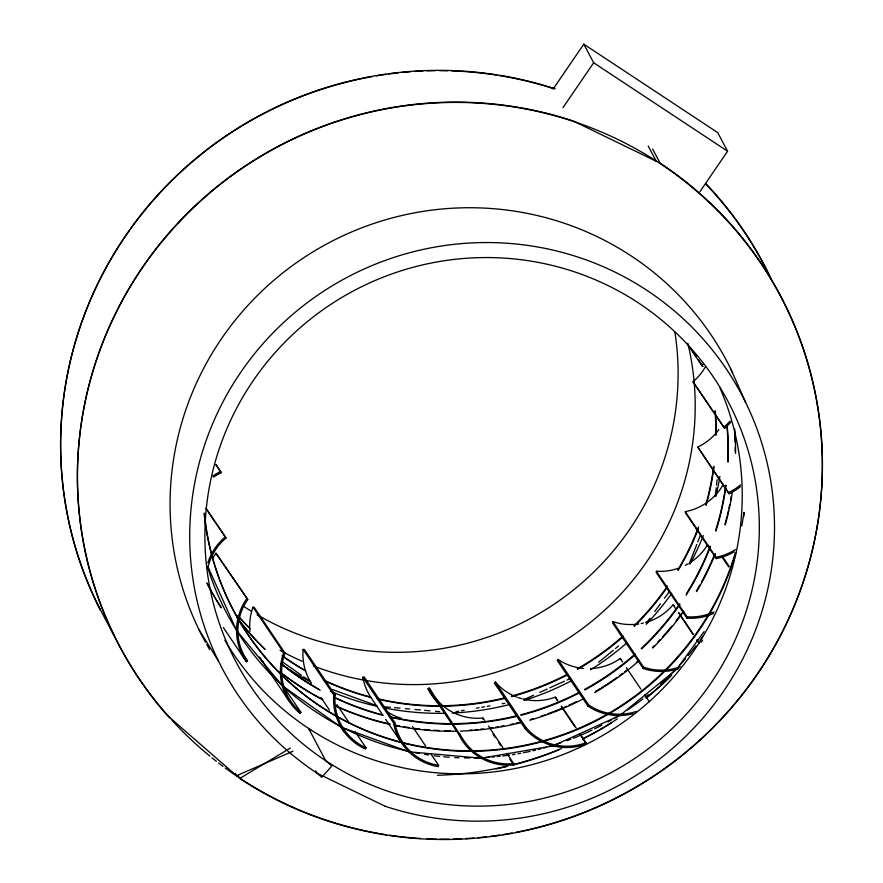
<?xml version="1.0" encoding="UTF-8"?>
<svg xmlns="http://www.w3.org/2000/svg" width="883" height="883" viewBox="0 0 883 883"><rect width="100%" height="100%" fill="white"/><g stroke="black" fill="none" stroke-linecap="round" stroke-linejoin="round"><path stroke-width="1.32" d="M335.11 695.042L334.922 700.55A54.79 53.62 -29.2 0 0 361.114 745.329L366.026 747.857L365.385 749.027A56.115 54.912 -29.2 0 1 333.796 695.031L303.112 649.435L304.436 649.458L335.11 695.042L333.785 695.02M678.155 568.343A54.856 53.686 -29.2 0 1 661.919 571.345L656.356 571.257L656.301 572.559L686.985 618.155A56.17 54.967 -29.2 0 0 713.464 613.53M686.985 618.155L687.029 616.842L656.356 571.257M715.318 495.904L716.201 487.78M716.499 485.076L717.095 479.668M438.619 765.384L438.321 766.665A56.126 54.923 -29.2 0 1 393.498 722.846L362.825 677.261L364.116 676.941L394.789 722.537L396.037 727.879A54.79 53.62 -29.2 0 0 433.2 764.203L438.619 765.384L430.959 753.983M249.933 631.334A56.115 54.923 -29.2 0 1 253.013 607.151L254.282 607.493L284.955 653.078L283.333 658.376A54.801 53.631 -29.2 0 0 296.787 708.563L300.838 712.272L299.922 713.232L297.626 709.822M634.667 624.402A54.834 53.664 -29.2 0 1 618.277 623.166L612.957 621.643L612.57 622.912L643.243 668.497A56.148 54.956 -29.2 0 0 676.544 669.358A56.192 54.989 -29.2 0 0 678.707 668.696M643.243 668.497L643.63 667.239L612.957 621.643M689.347 563.586L696.797 544.458M697.791 541.908L700.274 535.528M212.958 558.023A56.181 54.978 -29.2 0 1 215.949 553.244L247.748 599.502L244.79 604.226A54.823 53.653 -29.2 0 0 244.58 656.389L247.505 661.025L246.379 661.731L223.366 627.548M703.078 366.5L701.952 365.827L703.133 363.939M578.199 667.703A54.823 53.653 -29.2 0 1 562.78 662.305L558.056 659.469L557.35 660.594L588.034 706.179A56.181 54.978 -29.2 0 0 633.221 713.718M588.034 706.179L588.74 705.053L558.056 659.469M553.089 89.095L583.795 44.15L717.713 132.616L727.581 151.236L699.932 191.688M562.946 107.715L593.663 62.77L583.795 44.15M646.676 622.658L649.921 618.21M654.789 611.544L660.462 603.762M664.524 598.21L669.391 591.533M704.126 631.566L676.544 669.358L619.811 715.528L553.188 745.837L481.235 758.21L408.851 751.808L340.959 727.062L282.196 685.661L236.556 630.429L207.726 566.378M674.093 605.716L673.122 604.833L669.303 608.906A54.834 53.664 -29.2 0 1 645.528 622.504M206.07 508.332L226.004 537.968L221.931 541.798A54.845 53.675 -29.2 0 0 207.781 568.1M731.003 421.919A56.192 55 -29.2 0 1 724.59 428.31L693.012 381.787L697.095 377.957A54.845 53.675 -29.2 0 0 705.34 366.942M723.696 427.372L727.769 423.542A54.845 53.675 -29.2 0 0 729.998 421.081M579.988 733.63L586.5 743.994A56.159 54.956 -29.2 0 1 525.087 728.607L494.425 683.034L495.396 682.129L499.193 686.091A54.801 53.631 -29.2 0 0 516.356 696.908M525.109 728.63L526.08 727.713L495.396 682.129M598.586 662.25L613.299 650.274M615.396 648.563L618.553 646.003M622.592 661.963L620.285 658.541L615.539 661.51A54.823 53.653 -29.2 0 1 590.506 668.597M238.476 776.124L239.723 778.475L290.341 748.022M216.004 464.668L221.225 472.659L216.313 475.33A54.856 53.686 -29.2 0 0 213.52 477.14M740.539 486.533A56.203 55 -29.2 0 1 729.093 493.818L697.791 447.085L702.713 444.414A54.856 53.686 -29.2 0 0 718.861 429.524M697.791 447.085L728.475 492.681L733.387 489.999A54.856 53.686 -29.2 0 0 740.561 484.811M428.078 688.729L429.248 688.089L462.537 738.497A54.79 53.62 -29.2 0 0 508.133 763.894L513.696 763.64L513.729 764.943A56.137 54.934 -29.2 0 1 458.741 734.303L428.078 688.729A56.115 54.912 -29.2 0 0 437.438 702.404M458.752 734.314L459.922 733.674M523.751 699.689L533.619 695.208M539.789 692.393L547.184 689.027M549.656 687.901L564.458 681.168M566.919 680.053L570.628 678.365M239.723 778.475A374.006 367.008 -27.9 0 0 817.415 525.12A374.006 367.008 -27.9 0 0 349.359 117.682A374.006 367.008 -27.9 0 0 167.284 715.418L236.567 775.727L293.024 751.201M557.747 700.572L555.44 697.162L550.109 698.828A54.801 53.631 -29.2 0 1 522.868 698.983M586.124 742.746L580.782 744.413A54.801 53.631 -29.2 0 1 529.866 731.676L526.08 727.713M734.203 551.809A56.192 54.989 -29.2 0 1 716.268 558.575L685.583 512.99L685.285 511.71L690.716 510.374A54.856 53.686 -29.2 0 0 723.376 484.292M685.285 511.71L715.97 557.305L721.4 555.959A54.856 53.686 -29.2 0 0 735.44 549.535M393.498 722.846L394.789 722.537M455.992 711.698L458.707 711.223M461.423 710.76L464.138 710.296M476.356 708.188L479.072 707.725M481.787 707.261L484.502 706.786M487.217 706.323L489.933 705.859M502.151 703.751L504.866 703.287M484.557 720.329L483.023 718.045L477.449 718.309A54.79 53.62 -29.2 0 1 434.922 697.371M687.029 616.842L692.603 616.93A54.856 53.686 -29.2 0 0 713.961 611.875M384.999 706.83L390.463 707.316M394.558 707.669L400.021 708.155M405.485 708.641L409.591 709.005M415.054 709.49L420.518 709.965M424.613 710.329L430.076 710.815M435.54 711.301L439.635 711.665M643.63 667.239L648.961 668.751A54.834 53.664 -29.2 0 0 680.418 666.731M253.013 607.129L283.697 652.714L284.955 653.078M332.063 689.413L376.898 705.76M588.74 705.053L593.453 707.89A54.823 53.653 -29.2 0 0 636.091 711.521M215.938 553.244L247.748 599.502M593.663 62.77L727.581 151.236M282.56 661.952L301.412 675.23M303.631 676.786L310.286 681.477M310.65 730.186L308.609 728.409L325.706 760.705L331.82 766.036L321.776 777.283L317.14 773.243L315.717 770.925M693.012 381.787L724.59 428.31M205.927 508.531L226.004 537.968M693.111 351.688L696.179 356.246M698.475 359.668L701.543 364.226M688.144 345.319L701.952 365.827M722.272 556.246L729.17 566.5M721.864 556.787L728.773 567.041M678.696 612.548L693.265 634.204M697.095 639.899L698.63 642.184M673.122 604.833L675.429 608.255M678.497 612.813L693.067 634.458M696.908 640.164L699.204 643.575M626.345 667.625L640.992 689.314M644.756 694.976L649.435 701.842M561.577 706.279L576.158 727.923M557.361 700.683L555.44 697.162M561.191 706.378L574.999 726.897M579.601 733.74L586.5 743.994M488.387 726.025L502.957 747.68M506.798 753.376L513.696 763.64M493.023 734.17L495.33 737.592M498.398 742.15L500.694 745.572M509.899 759.248L513.729 764.943M412.549 726.632L425.584 746.003M215.86 464.679L221.225 472.659M371.081 697.702L381.82 713.663M385.661 719.358L400.231 741.014M336.876 704.557L349.149 722.791M355.286 731.908L366.026 747.857M320.993 697.515L329.436 710.042M339.403 724.866L344.006 731.698M283.962 687.195L300.838 712.272M260.529 658.663L288.907 700.826M242.141 653.045L247.505 661.025M620.285 658.541L620.981 659.645M199.15 629.998L218.531 661.168M728.475 492.681L729.093 493.818M429.248 688.089L431.864 692.901M652.614 149.028L660.087 163.134A374.006 367.008 -27.9 0 1 814.214 541.974A374.006 367.008 -27.9 0 1 516.136 832.272M648.221 146.026L656.312 161.302L573.321 121.037A374.006 367.008 -27.9 0 0 141.225 269.205A374.006 367.008 -27.9 0 0 170.066 718.144M235.331 773.376L236.567 775.727M97.296 603.961L114.106 635.694M730.87 369.116L745.682 402.538M715.97 557.305L716.268 558.575M483.023 718.045L483.056 719.358M100.342 610.043A374.006 367.008 -27.9 0 1 271.798 109.536M273.024 108.94A374.006 367.008 -27.9 0 1 362.858 78.399M364.193 78.134A374.006 367.008 -27.9 0 1 372.24 76.6M376.29 75.894A374.006 367.008 -27.9 0 1 385.794 74.426M388.52 74.051A374.006 367.008 -27.9 0 1 398.112 72.881M402.229 72.45A374.006 367.008 -27.9 0 1 410.496 71.744M414.635 71.446A374.006 367.008 -27.9 0 1 422.913 71.004M427.052 70.85A374.006 367.008 -27.9 0 1 435.319 70.684M439.447 70.673A374.006 367.008 -27.9 0 1 447.67 70.772M451.765 70.894A374.006 367.008 -27.9 0 1 459.933 71.258M461.279 71.335A374.006 367.008 -27.9 0 1 496.643 75.143M499.359 75.574A374.006 367.008 -27.9 0 1 552.592 88.355M705.495 183.708A374.006 367.008 -27.9 0 1 768.828 274.492M720.042 388.123A278.344 273.134 -27.9 0 1 588.795 743.033A278.344 273.134 -27.9 0 1 224.856 640.263M205.485 642.195A296.147 290.606 -27.9 0 1 332.891 240.717A296.147 290.606 -27.9 0 1 732.614 372.758M209.591 649.413A296.147 290.606 -27.9 0 1 206.832 644.612M702.658 640.153A341.467 335.087 -27.9 0 1 700.981 642.316M671.698 675.252A341.467 335.087 -27.9 0 1 646.268 698.056M611.5 722.89A341.467 335.087 -27.9 0 1 582.747 739.027M559.071 749.777A341.467 335.087 -27.9 0 1 513.255 764.954M506.599 766.576A341.467 335.087 -27.9 0 1 495.948 768.905M512.107 833.022A374.006 367.008 -27.9 0 1 502.648 834.634M499.933 835.053A374.006 367.008 -27.9 0 1 490.374 836.356M486.268 836.841A374.006 367.008 -27.9 0 1 478.012 837.669M473.884 838.022A374.006 367.008 -27.9 0 1 465.606 838.585M461.467 838.806A374.006 367.008 -27.9 0 1 453.189 839.093M449.061 839.17A374.006 367.008 -27.9 0 1 439.436 839.17M436.699 839.126A374.006 367.008 -27.9 0 1 427.14 838.817M420.363 838.453A374.006 367.008 -27.9 0 1 389.083 835.141M386.357 834.733A374.006 367.008 -27.9 0 1 225.176 767.978M222.958 766.345A374.006 367.008 -27.9 0 1 218.565 763.011M216.379 761.323A374.006 367.008 -27.9 0 1 212.052 757.89M209.9 756.146A374.006 367.008 -27.9 0 1 171.898 720.164M705.561 183.388A374.006 367.008 -27.9 0 1 770.671 277.847M99.79 608.508A374.006 367.008 -27.9 0 1 97.969 604.855M97.362 603.641A374.006 367.008 -27.9 0 1 155.198 197.858A374.006 367.008 -27.9 0 1 555.241 88.874M687.846 343.355A278.344 273.134 -27.9 0 1 598.166 615.959A278.344 273.134 -27.9 0 1 313.432 665.925M302.107 661.246A278.344 273.134 -27.9 0 1 280.088 650.363M668.817 677.824A341.467 335.087 -27.9 0 1 646.334 697.736M617.394 718.85A341.467 335.087 -27.9 0 1 582.813 738.707M561.676 748.409A341.467 335.087 -27.9 0 1 513.321 764.634M507.99 765.947A341.467 335.087 -27.9 0 1 437.405 775.263M674.954 332.538A278.344 273.134 -27.9 0 1 554.712 603.806A278.344 273.134 -27.9 0 1 257.085 614.711M251.291 611.224A278.344 273.134 -27.9 0 1 244.492 606.875M299.922 713.232A56.115 54.923 -29.2 0 1 283.697 652.747M263.62 662.283A56.115 54.923 -29.2 0 1 262.163 660.605M261.467 659.744A56.115 54.923 -29.2 0 1 259.459 657.084M246.379 661.731A56.137 54.934 -29.2 0 1 236.556 630.429A56.181 54.978 -29.2 0 1 246.622 598.829M207.792 562.968A56.192 55 -29.2 0 1 225.11 537.019M715.02 410.794A273.09 267.251 -29.2 0 1 715.87 435.429M713.563 467.184A273.09 267.251 -29.2 0 1 705.793 504.844M698.541 526.875A273.09 267.251 -29.2 0 1 677.879 569.844M667.515 586.003A273.09 267.251 -29.2 0 1 634.016 625.793M622.945 636.102A273.09 267.251 -29.2 0 1 577.206 668.873M567.559 674.159A273.09 267.251 -29.2 0 1 511.334 696.135M504.69 697.846A273.09 267.251 -29.2 0 1 440.893 705.727M438.167 705.738A273.09 267.251 -29.2 0 1 377.262 698.63M370.694 697.018A273.09 267.251 -29.2 0 1 323.41 679.899M304.16 669.833A273.09 267.251 -29.2 0 1 282.096 655.616M248.686 627.195A273.09 267.251 -29.2 0 1 238.344 616.168M715.351 411.279A273.09 267.251 -29.2 0 1 716.201 434.535M714.071 466.301A273.09 267.251 -29.2 0 1 706.124 505.33M698.387 528.652A273.09 267.251 -29.2 0 1 678.21 570.33M667.051 587.614A273.09 267.251 -29.2 0 1 634.347 626.279M623.277 636.588A273.09 267.251 -29.2 0 1 577.537 669.358M567.879 674.645A273.09 267.251 -29.2 0 1 511.654 696.621M505.021 698.332A273.09 267.251 -29.2 0 1 380.22 699.722M371.026 697.504A273.09 267.251 -29.2 0 1 323.73 680.385M305.684 671.003A273.09 267.251 -29.2 0 1 282.428 656.102M249.988 628.652A273.09 267.251 -29.2 0 1 237.759 615.628M719.877 476.379A280.341 274.348 -29.2 0 1 715.848 496.434M703.343 535.584A280.341 274.348 -29.2 0 1 689.888 564.182M671.698 593.387A280.341 274.348 -29.2 0 1 646.246 624.303M626.676 643.045A280.341 274.348 -29.2 0 1 590.628 669.778M571.853 680.572A280.341 274.348 -29.2 0 1 524.138 700.374M508.277 704.844A280.341 274.348 -29.2 0 1 452.251 713.056M444.061 713.309A280.341 274.348 -29.2 0 1 383.829 707.802M377.184 706.378A280.341 274.348 -29.2 0 1 330.308 691.212M310.639 681.908A280.341 274.348 -29.2 0 1 280.419 663.53M311.445 683.365A56.115 54.912 -29.2 0 1 303.112 649.447M401.213 718.243A54.79 53.62 -29.2 0 1 387.604 712.029M370.474 696.775A56.126 54.923 -29.2 0 1 362.825 677.261M707.713 544.579A54.856 53.686 -29.2 0 1 690.087 562.581M688.199 563.74A54.856 53.686 -29.2 0 1 685.274 565.33M643.387 623.056A54.834 53.664 -29.2 0 1 641.224 623.519M638.773 623.95A54.834 53.664 -29.2 0 1 636.036 624.292M583.641 668.442A54.823 53.653 -29.2 0 1 580.904 668.144M521.544 698.63A54.801 53.631 -29.2 0 1 517.637 697.393M497.471 686.279A56.115 54.923 -29.2 0 1 494.425 683.034M727.04 427.328A273.09 267.251 -29.2 0 1 727.769 461.61M725.705 485.098A273.09 267.251 -29.2 0 1 715.594 530.573M710.186 546.069A273.09 267.251 -29.2 0 1 686.444 593.597M679.645 603.917A273.09 267.251 -29.2 0 1 641.201 648.464M635.076 654.016A273.09 267.251 -29.2 0 1 584.546 689.468M578.464 692.702A273.09 267.251 -29.2 0 1 520.815 714.755M516.82 715.76A273.09 267.251 -29.2 0 1 389.392 716.543M382.825 714.932A273.09 267.251 -29.2 0 1 334.315 697.228M318.686 689.104A273.09 267.251 -29.2 0 1 281.059 663.464M264.712 648.95A273.09 267.251 -29.2 0 1 237.372 618.078M727.25 426.445A273.09 267.251 -29.2 0 1 728.089 462.096M726.025 485.595A273.09 267.251 -29.2 0 1 715.914 531.069M710.517 546.566A273.09 267.251 -29.2 0 1 686.047 595.241M679.976 604.402A273.09 267.251 -29.2 0 1 641.522 648.95M635.407 654.502A273.09 267.251 -29.2 0 1 584.877 689.954M580.01 692.559A273.09 267.251 -29.2 0 1 521.136 715.241M517.151 716.245A273.09 267.251 -29.2 0 1 392.35 717.636M383.156 715.418A273.09 267.251 -29.2 0 1 333.432 697.129M320.209 690.263A273.09 267.251 -29.2 0 1 281.39 663.95M265.043 649.435A273.09 267.251 -29.2 0 1 236.876 617.46M734.833 435.363A280.341 274.348 -29.2 0 1 735.12 442.118M735.219 447.504A280.341 274.348 -29.2 0 1 735.219 451.566M731.223 496.511A280.341 274.348 -29.2 0 1 730.506 500.551M729.711 504.568A280.341 274.348 -29.2 0 1 728.872 508.564M728.276 511.224A280.341 274.348 -29.2 0 1 727.338 515.175M727.007 516.489A280.341 274.348 -29.2 0 1 724.921 524.381M714.623 554.292A280.341 274.348 -29.2 0 1 701.698 581.61M699.722 585.197A280.341 274.348 -29.2 0 1 696.301 591.124M681.886 613.067A280.341 274.348 -29.2 0 1 676.036 620.826M671.709 626.246A280.341 274.348 -29.2 0 1 662.703 636.698M659.921 639.734A280.341 274.348 -29.2 0 1 658.045 641.731M654.303 645.594A280.341 274.348 -29.2 0 1 652.405 647.515M638.486 660.473A280.341 274.348 -29.2 0 1 636.411 662.261M626.897 670.042A280.341 274.348 -29.2 0 1 624.734 671.72M622.559 673.365A280.341 274.348 -29.2 0 1 619.27 675.804M617.062 677.404A280.341 274.348 -29.2 0 1 601.29 687.912M600.153 688.619A280.341 274.348 -29.2 0 1 595.517 691.4M576.356 701.698A280.341 274.348 -29.2 0 1 568.939 705.197M566.445 706.323A280.341 274.348 -29.2 0 1 547.471 713.928M544.91 714.833A280.341 274.348 -29.2 0 1 541.069 716.146M533.343 718.596A280.341 274.348 -29.2 0 1 530.716 719.38M518.74 722.603A280.341 274.348 -29.2 0 1 516.047 723.243M513.343 723.861A280.341 274.348 -29.2 0 1 510.628 724.457M503.829 725.837A280.341 274.348 -29.2 0 1 501.091 726.334M498.354 726.819A280.341 274.348 -29.2 0 1 495.606 727.261M492.869 727.691A280.341 274.348 -29.2 0 1 490.12 728.078M483.244 728.95A280.341 274.348 -29.2 0 1 480.495 729.248M477.747 729.524A280.341 274.348 -29.2 0 1 474.999 729.766M472.262 729.987A280.341 274.348 -29.2 0 1 469.524 730.186M450.374 730.771A280.341 274.348 -29.2 0 1 444.866 730.705M439.348 730.528A280.341 274.348 -29.2 0 1 433.829 730.241M429.69 729.954A280.341 274.348 -29.2 0 1 424.182 729.479M420.054 729.049A280.341 274.348 -29.2 0 1 414.569 728.387M409.116 727.614A280.341 274.348 -29.2 0 1 403.697 726.742M399.646 726.014A280.341 274.348 -29.2 0 1 395.628 725.23M390.308 724.104A280.341 274.348 -29.2 0 1 334.613 705.318M322.45 699.336A280.341 274.348 -29.2 0 1 280.165 671.996M221.004 607.338A280.341 274.348 -29.2 0 1 207.196 583.575M734.722 429.083A280.341 274.348 -29.2 0 1 735.539 453.409M732.228 492.935A280.341 274.348 -29.2 0 1 725.241 524.866M715.473 553.498A280.341 274.348 -29.2 0 1 696.632 591.61M683.828 611.301A280.341 274.348 -29.2 0 1 652.736 648.001M638.806 660.959A280.341 274.348 -29.2 0 1 594.678 692.57M582.78 699.115A280.341 274.348 -29.2 0 1 529.723 720.252M521.743 722.415A280.341 274.348 -29.2 0 1 460.297 731.124M456.191 731.223A280.341 274.348 -29.2 0 1 394.624 725.451M389.315 724.292A280.341 274.348 -29.2 0 1 334.944 705.804M322.77 699.822A280.341 274.348 -29.2 0 1 280.496 672.482M221.335 607.824A280.341 274.348 -29.2 0 1 206.898 582.824M743.916 512.283A273.09 267.251 -29.2 0 1 741.742 525.992M735.396 552.559A273.09 267.251 -29.2 0 1 336.898 716.29M334.514 714.932A273.09 267.251 -29.2 0 1 280.982 674.226M279.039 672.294A273.09 267.251 -29.2 0 1 238.233 619.093M236.876 616.72A273.09 267.251 -29.2 0 1 204.172 513.961M744.248 512.78A273.09 267.251 -29.2 0 1 743.663 516.908M735.727 553.045A273.09 267.251 -29.2 0 1 449.292 750.55A273.09 267.251 -29.2 0 1 204.359 513.078M703.321 635.727A280.341 274.348 -29.2 0 1 700.098 640.252M695.959 645.815A280.341 274.348 -29.2 0 1 688.166 655.561M685.484 658.718A280.341 274.348 -29.2 0 1 679.998 664.899M675.34 669.888A280.341 274.348 -29.2 0 1 660.782 684.038M648.321 694.678A280.341 274.348 -29.2 0 1 645.109 697.228M642.956 698.906A280.341 274.348 -29.2 0 1 627.46 709.987M618.365 715.804A280.341 274.348 -29.2 0 1 613.74 718.585M611.4 719.943A280.341 274.348 -29.2 0 1 607.857 721.941M601.875 725.175A280.341 274.348 -29.2 0 1 594.568 728.883M592.118 730.075A280.341 274.348 -29.2 0 1 573.321 738.243M570.782 739.226A280.341 274.348 -29.2 0 1 566.963 740.649M560.573 742.901A280.341 274.348 -29.2 0 1 555.44 744.59M551.566 745.782A280.341 274.348 -29.2 0 1 548.939 746.565M546.29 747.327A280.341 274.348 -29.2 0 1 543.641 748.056M540.97 748.762A280.341 274.348 -29.2 0 1 538.299 749.446M535.606 750.109A280.341 274.348 -29.2 0 1 532.913 750.749M530.208 751.356A280.341 274.348 -29.2 0 1 523.409 752.758M520.672 753.276A280.341 274.348 -29.2 0 1 517.946 753.762M515.197 754.225A280.341 274.348 -29.2 0 1 512.46 754.667M509.712 755.075A280.341 274.348 -29.2 0 1 502.835 755.98M500.087 756.29A280.341 274.348 -29.2 0 1 497.339 756.576M494.59 756.83A280.341 274.348 -29.2 0 1 491.853 757.073M489.105 757.272A280.341 274.348 -29.2 0 1 486.367 757.448M479.546 757.78A280.341 274.348 -29.2 0 1 474.083 757.923M469.966 757.956A280.341 274.348 -29.2 0 1 464.458 757.923M458.95 757.769A280.341 274.348 -29.2 0 1 454.811 757.581M449.292 757.239A280.341 274.348 -29.2 0 1 443.774 756.797M439.646 756.389A280.341 274.348 -29.2 0 1 434.16 755.749M428.696 754.998A280.341 274.348 -29.2 0 1 424.624 754.369M419.215 753.442A280.341 274.348 -29.2 0 1 415.187 752.68M408.531 751.29A280.341 274.348 -29.2 0 1 344.271 728.376M340.661 726.521A280.341 274.348 -29.2 0 1 284.9 687.846M281.92 685.12A280.341 274.348 -29.2 0 1 238.476 633.376M236.28 629.91A280.341 274.348 -29.2 0 1 208.068 568.553M212.77 476.069A56.203 55 -29.2 0 1 220.607 471.511M385.253 806.289L317.14 773.243A293.598 288.101 -27.9 0 1 333.023 285.308A293.598 288.101 -27.9 0 1 773.089 498.851A293.598 288.101 -27.9 0 1 385.253 806.289M461.103 805.638A278.344 273.134 -27.9 0 0 731.996 409.248A278.344 273.134 -27.9 0 0 253.222 380.661A278.344 273.134 -27.9 0 0 461.103 805.638"/></g></svg>
